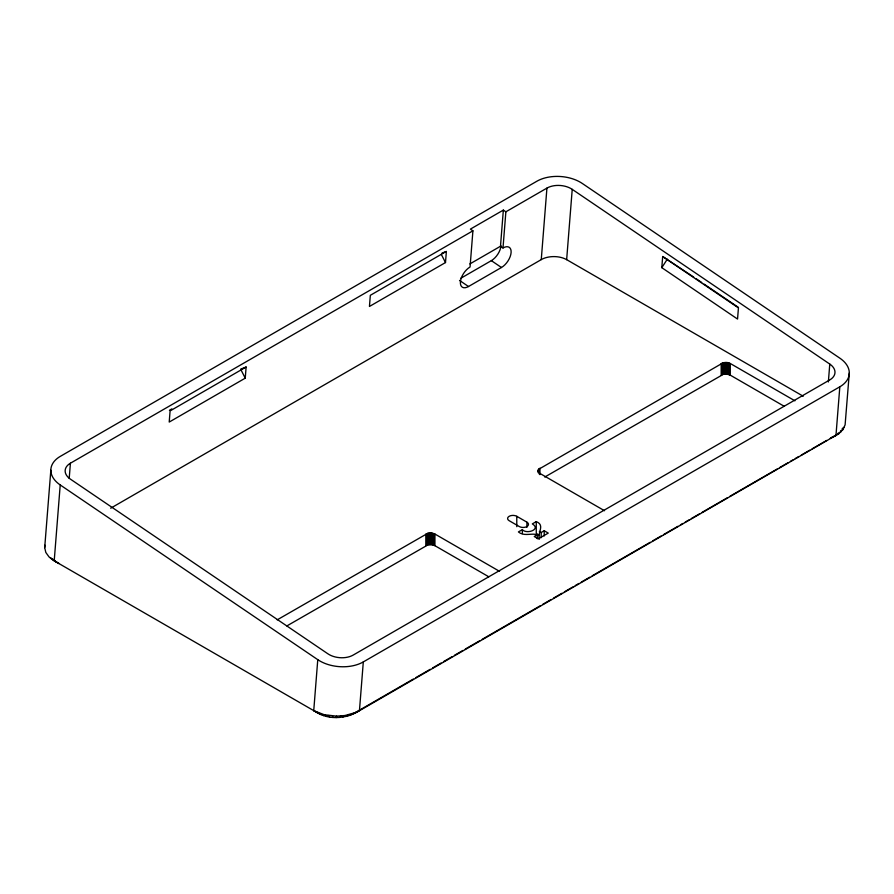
<?xml version="1.0" encoding="UTF-8"?>
<svg xmlns="http://www.w3.org/2000/svg" width="894" height="894" viewBox="0 0 894 894"><rect width="100%" height="100%" fill="white"/><g stroke="black" fill="none" stroke-linecap="round" stroke-linejoin="round"><path stroke-width="1.34" d="M849.3 372.977L845.109 424.851L842.941 429.545L838.74 433.769L359.444 710.708C347.263 718.307 331.048 720.251 318.197 713.211L54.21 560.829L49.058 556.951L45.817 552.447L44.7 547.62L50.835 470.199M832.593 436.82L830.28 438.339L835.957 435.59L839.824 386.8A32.262 20.182 4.5 0 0 839.913 358.215L582.363 183.505A32.262 20.182 4.5 0 0 536.825 181.258L60.311 456.365A32.262 20.182 4.5 0 0 60.222 484.95L54.21 560.829L59.004 563.566L51.416 558.985M69.207 478.346L70.414 463.215L472.915 230.831L470.389 229.121L503.344 210.09L505.87 211.811L502.998 247.973A12.55 6.582 -55.8 0 1 511.1 252.611A12.55 6.582 -55.8 0 1 501.456 267.496L468.512 286.516A12.55 6.582 -55.8 0 1 460.41 281.878A12.55 6.582 -55.8 0 1 470.054 267.004L472.915 230.831M245.247 378.162L246.129 367.009L240.642 369.166L245.247 378.162L169.212 422.069L170.095 410.916L246.129 367.009M318.197 713.211L313.738 710.663L317.772 659.671L60.222 484.95M839.824 386.8L363.31 661.918L359.444 710.708L351.454 714.597M445.491 262.557L446.374 251.404L370.328 295.311L369.445 306.463L445.491 262.557L441.457 254.689M469.886 263.931L500.484 246.263L503.344 210.09M110.7 508.205L541.261 259.618L546.927 188.109A17.925 11.209 4.5 0 1 572.227 189.349L829.777 364.07A17.925 11.209 4.5 0 1 829.721 379.95L353.208 655.067A17.925 11.209 4.5 0 1 327.908 653.816L70.358 479.095A17.925 11.209 4.5 0 1 70.414 463.215M572.227 189.349L566.651 259.651L803.237 396.243M662.689 256.522L738.433 307.905L737.55 319.057L661.806 267.664L662.689 256.522L693.71 277.073M828.358 381.962L829.777 364.07M44.7 547.62L44.968 545.184M794.922 400.814L730.297 363.512L727.001 362.495L723.268 362.707L538.534 469.372L538.166 471.529L539.931 473.44L604.534 510.731M336.178 717.58L336.602 716.15L344.972 715.524L356.27 712.317M661.806 267.664L667.315 259.171M339.463 717.457L340.826 715.993M539.339 539.205C537.115 532.824 545.429 525.214 536.266 521.615L532.321 523.895C541.462 529.349 526.644 534.612 522.353 529.65L518.397 531.93C524.007 536.769 531.606 532.813 537.26 534.768L537.26 538.657M342.681 717.089L344.972 715.524M842.193 428.528L844.294 427.243M505.87 211.811L546.927 188.109M169.424 410.279L171.838 408.882M460.756 278.302L491.354 260.646A12.55 6.582 -55.8 0 0 500.998 245.761M277.196 619.855L427.902 533.226L431.634 533.014L434.931 534.042L499.556 571.344M286.862 625.934L427.902 544.893L431.634 544.681L434.931 545.698L488.783 576.786M544.77 477.038L723.268 374.362L727.001 374.15L730.297 375.167L784.15 406.256M537.26 534.768L534.243 536.512L538.289 538.858L548.268 533.092L544.211 530.757L541.194 532.5L539.339 531.427M354.102 713.267L413.319 679.071M415.732 677.674L430.237 669.304M432.662 667.907L441.122 663.024M443.536 661.627L451.995 656.744M454.409 655.347L462.868 650.463M465.293 649.066L479.787 640.696M482.212 639.299L540.222 605.808M542.636 604.411L551.095 599.528M553.52 598.131L561.98 593.247M564.393 591.85L572.853 586.967M575.267 585.57L578.899 583.48M581.312 582.083L589.772 577.2M592.186 575.803L650.206 542.312M652.62 540.915L661.079 536.031M663.493 534.634L677.998 526.264M680.412 524.867L682.837 523.471M685.251 522.074L688.883 519.984M691.297 518.587L699.756 513.704M702.17 512.307L727.548 497.656M729.973 496.259L777.109 469.048M779.523 467.651L787.983 462.768M790.397 461.371L792.81 459.974M795.235 458.577L798.856 456.488M801.281 455.091L809.74 450.207M812.154 448.81L826.659 440.44M840.583 430.886L842.941 429.545M345.788 716.485L348.973 714.742M837.745 433.489L841.086 431.735M833.823 436.205L838.74 433.769M348.727 715.647L352.761 713.669M441.971 253.125L445.268 251.84M313.738 710.663L324.231 714.719L336.602 716.15M516.777 516.307L526.912 522.163A5.375 3.107 0 0 1 526.912 526.555A5.375 3.107 0 0 1 519.313 526.555L509.167 520.699A5.375 3.107 0 0 1 509.167 516.307A5.375 3.107 0 0 1 516.777 516.307L516.777 526.678M316.912 712.272L320.857 714.563M50.22 557.655L54.836 560.449M320.432 713.635L323.594 715.613M696.013 278.626L701.745 282.526M704.047 284.08L738.478 307.435M500.484 246.263L502.998 247.973M491.354 260.646L501.456 267.496M459.527 280.425L468.512 286.516M539.395 535.607L536.266 533.271L536.266 521.615M324.231 714.719L326.545 716.463M328.243 715.502L329.662 717.077M332.389 715.982L332.892 717.446M730.297 363.512L730.297 375.167M729.325 363.042L729.325 374.709M728.208 362.707L728.208 374.362M727.001 362.495L727.001 374.15M725.738 362.416L725.738 374.083M724.486 362.495L724.486 374.15M723.268 362.707L723.268 374.362M722.151 363.042L722.151 374.709M721.179 363.512L721.179 375.167M544.211 530.757L544.211 535.942M541.194 532.5L541.194 537.685M539.931 468.165L539.931 474.647M539.138 468.735L539.138 473.909M538.534 469.372L538.534 471.965M538.166 470.076L538.166 472.669M526.912 522.163L526.912 527.348M522.353 529.65L522.353 533.528M434.931 534.042L434.931 545.698M433.959 533.573L433.959 545.239M432.841 533.226L432.841 544.893M431.634 533.014L431.634 544.681M430.372 532.947L430.372 544.614M429.109 533.014L429.109 544.681M427.902 533.226L427.902 544.893M426.784 533.573L426.784 545.239M425.812 534.042L425.812 545.698M541.239 259.606A17.958 10.37 0 0 1 566.64 259.662M363.31 661.918A32.262 20.182 4.5 0 1 317.772 659.671"/></g></svg>
